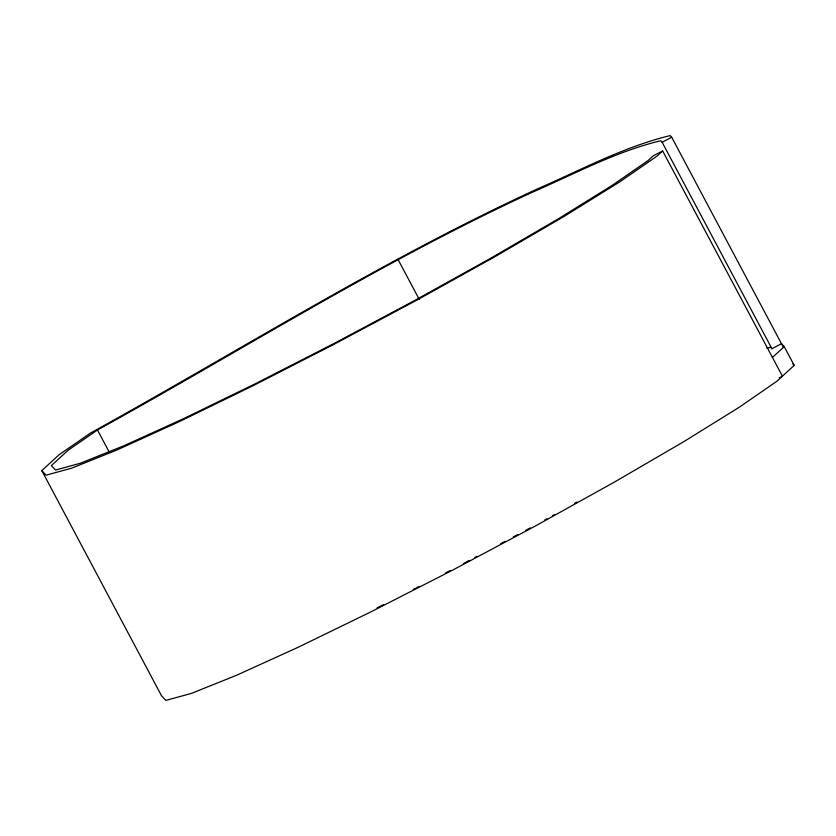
<?xml version="1.0" encoding="UTF-8"?>
<svg xmlns="http://www.w3.org/2000/svg" width="836" height="836" viewBox="0 0 836 836"><rect width="100%" height="100%" fill="white"/><g stroke="black" fill="none" stroke-linecap="round" stroke-linejoin="round"><path stroke-width="1.25" d="M766.758 348.215L770.478 347.191L771.942 348.758L781.461 343.68L784.22 346.626L794.2 365.395L776.926 381.226L739.275 407.236L683.806 441.659L614.314 482.142L535.51 525.928L452.788 570.037L371.769 611.45L297.992 647.357L236.463 675.31L191.392 693.41L165.841 700.401L161.557 695.834L41.8 470.605L59.074 454.774L90.507 433.058C239.253 350.838 383.348 259.703 538.008 188.643C581.48 169.729 623.823 146.822 670.158 135.599L671.695 137.229L783.227 346.992M779.309 377.778L782.423 376.19L662.666 150.971L657.18 155.998L619.528 182.018L564.06 216.44L494.557 256.924L415.764 300.709L333.031 344.808L252.023 386.232L178.235 422.138L116.706 450.092L71.635 468.181L46.084 475.182L41.8 470.605M772.443 357.421L784.22 346.626M771.942 348.758L662.164 142.298L660.712 140.741C615.777 151.619 574.708 173.836 532.563 192.175C382.156 261.26 242.179 350.169 97.467 429.986L68.134 450.249L51.383 465.6L55.542 470.041L80.319 463.248L124.021 445.713L183.69 418.606L255.231 383.776L333.794 343.617L414.019 300.845L490.429 258.387L557.821 219.136L611.607 185.749L648.109 160.533L653.344 155.736L662.666 150.971M544.706 519.992L546.89 518.78M552.356 515.739L554.54 514.527M574.792 503.272L577.049 502.018M662.164 142.298L671.695 137.229M463.625 563.464L469.226 560.475M474.827 557.497L477.063 556.295M500.764 543.672L505.31 541.247M513.273 536.994L517.818 534.57M525.792 530.317L530.348 527.892M377.13 607.908L383.578 604.606M413.35 589.39L415.67 588.199M416.83 587.603L419.129 586.433M445.515 572.942L450.102 570.601M792.925 364.036L794.2 365.395M397.905 259.264L419.244 299.403M97.467 429.986L109.056 451.774"/></g></svg>
